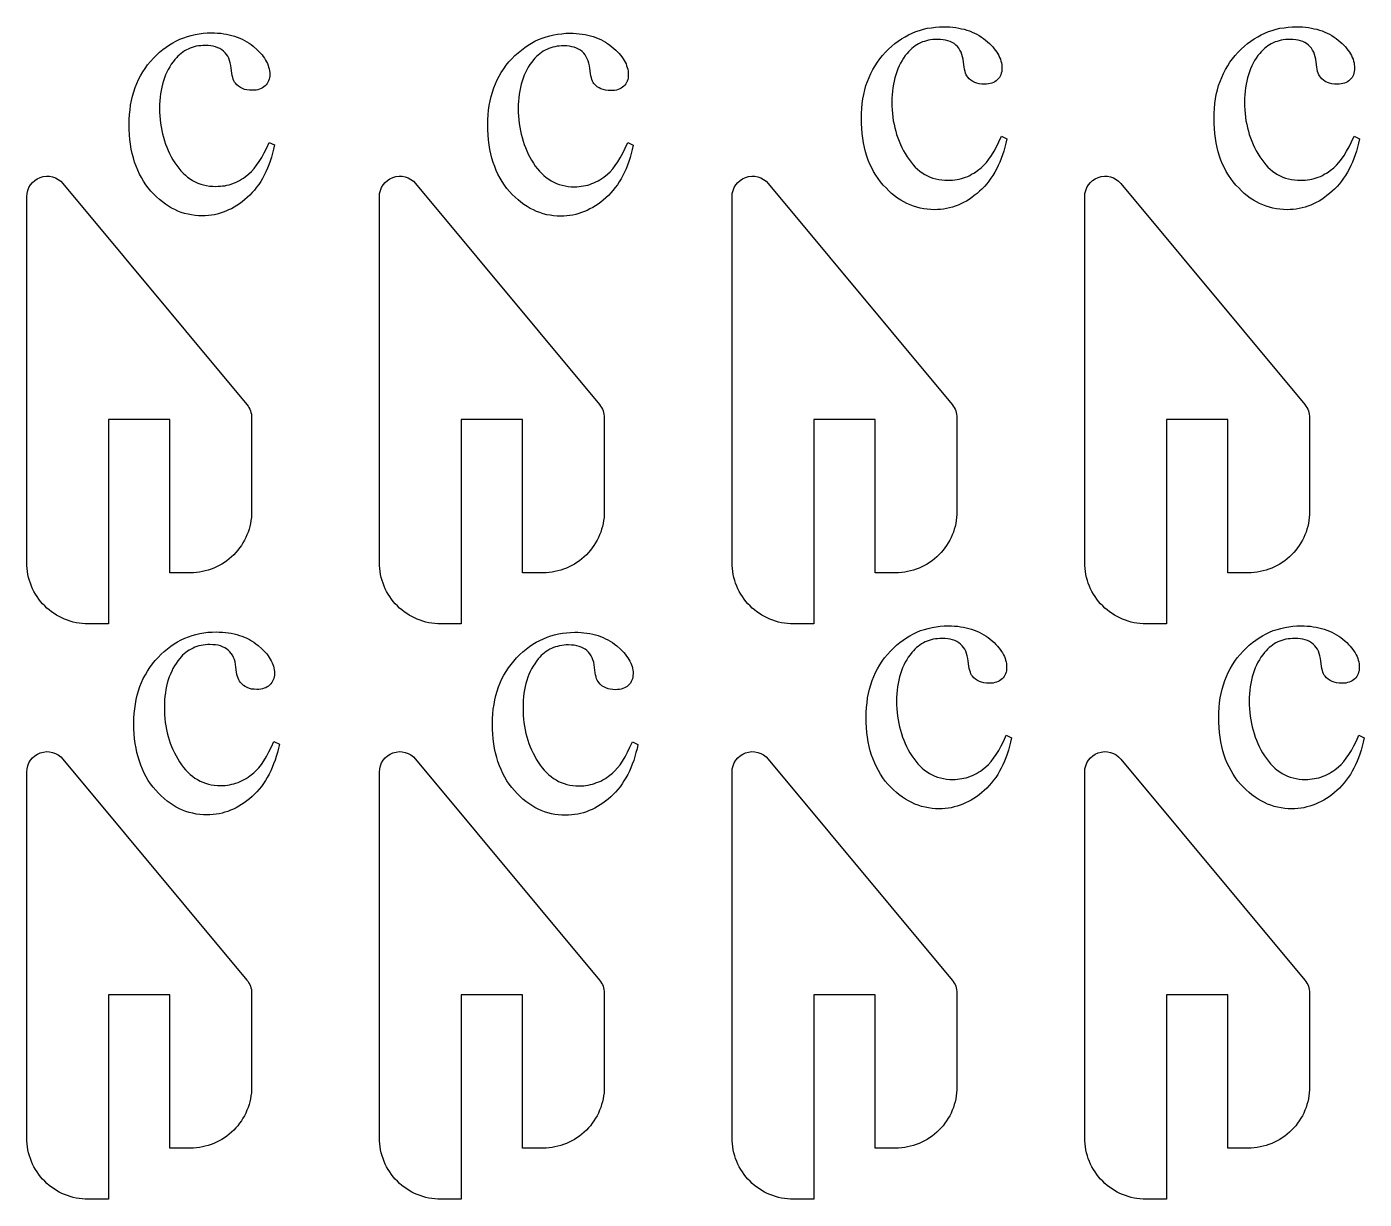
# Model space of a CAD drawing. Extents: x 7 to 905, y -397 to 592.
# Drawn here: x 16 to 120.7, y 24.4 to 116.2 of the extents above; entities that cross this region are included whole.
import ezdxf

# ---------------------------------------------------------------- set-up
doc = ezdxf.new("R2010")
doc.units = 0
doc.header["$MEASUREMENT"] = 0
doc.layers.add('EXT', color=1, linetype='CONTINUOUS')
doc.layers.add('TEXT', color=18, linetype='CONTINUOUS')

msp = doc.modelspace()

# ---------------------------------------------------------------- linework, layer by layer
at = {"layer": 'EXT'}
for points in [[(20.79, 69.46, -0.414214), (15.99, 74.26), (15.99, 102.9, -0.701787), (18.82, 103.93), (33.22, 86.62, -0.175235), (33.59, 85.59), (33.59, 78.26, -0.414214), (28.79, 73.46), (27.19, 73.46), (27.19, 85.46), (22.39, 85.46), (22.39, 69.46)], [(48.39, 69.46, -0.414214), (43.59, 74.26), (43.59, 102.9, -0.701787), (46.42, 103.93), (60.82, 86.62, -0.175235), (61.19, 85.59), (61.19, 78.26, -0.414214), (56.39, 73.46), (54.79, 73.46), (54.79, 85.46), (49.99, 85.46), (49.99, 69.46)], [(75.99, 69.46, -0.414214), (71.19, 74.26), (71.19, 102.9, -0.701787), (74.02, 103.93), (88.42, 86.62, -0.175235), (88.79, 85.59), (88.79, 78.26, -0.414214), (83.99, 73.46), (82.39, 73.46), (82.39, 85.46), (77.59, 85.46), (77.59, 69.46)], [(103.59, 69.46, -0.414214), (98.79, 74.26), (98.79, 102.9, -0.701787), (101.62, 103.93), (116.02, 86.62, -0.175235), (116.39, 85.59), (116.39, 78.26, -0.414214), (111.59, 73.46), (109.99, 73.46), (109.99, 85.46), (105.19, 85.46), (105.19, 69.46)], [(20.79, 24.42, -0.414214), (15.99, 29.22), (15.99, 57.86, -0.701787), (18.82, 58.88), (33.22, 41.57, -0.175235), (33.59, 40.55), (33.59, 33.22, -0.414214), (28.79, 28.42), (27.19, 28.42), (27.19, 40.42), (22.39, 40.42), (22.39, 24.42)], [(48.39, 24.42, -0.414214), (43.59, 29.22), (43.59, 57.86, -0.701787), (46.42, 58.88), (60.82, 41.57, -0.175235), (61.19, 40.55), (61.19, 33.22, -0.414214), (56.39, 28.42), (54.79, 28.42), (54.79, 40.42), (49.99, 40.42), (49.99, 24.42)], [(75.99, 24.42, -0.414214), (71.19, 29.22), (71.19, 57.86, -0.701787), (74.02, 58.88), (88.42, 41.57, -0.175235), (88.79, 40.55), (88.79, 33.22, -0.414214), (83.99, 28.42), (82.39, 28.42), (82.39, 40.42), (77.59, 40.42), (77.59, 24.42)], [(103.59, 24.42, -0.414214), (98.79, 29.22), (98.79, 57.86, -0.701787), (101.62, 58.88), (116.02, 41.57, -0.175235), (116.39, 40.55), (116.39, 33.22, -0.414214), (111.59, 28.42), (109.99, 28.42), (109.99, 40.42), (105.19, 40.42), (105.19, 24.42)]]:
    msp.add_lwpolyline(points, format="xyb", close=True, dxfattribs=at)
at = {"layer": 'TEXT'}
for points in [[(92.7, 107.43), (92.62, 107.1), (92.54, 106.78), (92.45, 106.47), (92.36, 106.17), (92.25, 105.88), (92.14, 105.6), (92.02, 105.33), (91.89, 105.06), (91.75, 104.81), (91.6, 104.57), (91.45, 104.34), (91.29, 104.11), (91.12, 103.9), (90.94, 103.7), (90.75, 103.5), (90.56, 103.32), (90.36, 103.14), (90.15, 102.98), (89.95, 102.83), (89.74, 102.69), (89.53, 102.56), (89.31, 102.44), (89.1, 102.34), (88.88, 102.24), (88.66, 102.16), (88.43, 102.08), (88.21, 102.02), (87.98, 101.97), (87.74, 101.93), (87.51, 101.9), (87.27, 101.89), (87.03, 101.88), (86.75, 101.89), (86.47, 101.91), (86.19, 101.95), (85.92, 102), (85.65, 102.07), (85.39, 102.15), (85.13, 102.25), (84.88, 102.36), (84.63, 102.49), (84.39, 102.64), (84.15, 102.79), (83.91, 102.97), (83.68, 103.16), (83.46, 103.36), (83.24, 103.58), (83.02, 103.81), (82.81, 104.06), (82.62, 104.32), (82.44, 104.59), (82.27, 104.86), (82.12, 105.15), (81.98, 105.45), (81.85, 105.76), (81.74, 106.08), (81.64, 106.42), (81.55, 106.76), (81.48, 107.11), (81.42, 107.47), (81.37, 107.85), (81.34, 108.23), (81.32, 108.63), (81.31, 109.03), (81.32, 109.43), (81.34, 109.81), (81.38, 110.19), (81.43, 110.55), (81.49, 110.91), (81.58, 111.26), (81.67, 111.59), (81.78, 111.92), (81.91, 112.24), (82.05, 112.55), (82.2, 112.85), (82.38, 113.14), (82.56, 113.42), (82.76, 113.69), (82.97, 113.96), (83.2, 114.21), (83.44, 114.45), (83.69, 114.68), (83.94, 114.89), (84.2, 115.08), (84.46, 115.26), (84.73, 115.42), (85.01, 115.57), (85.29, 115.7), (85.58, 115.82), (85.87, 115.92), (86.17, 116.01), (86.47, 116.08), (86.79, 116.13), (87.1, 116.17), (87.43, 116.19), (87.75, 116.2), (88, 116.2), (88.24, 116.19), (88.48, 116.17), (88.71, 116.14), (88.93, 116.1), (89.15, 116.05), (89.36, 116), (89.57, 115.94), (89.77, 115.87), (89.97, 115.79), (90.16, 115.7), (90.34, 115.61), (90.52, 115.51), (90.7, 115.39), (90.87, 115.28), (91.03, 115.15), (91.33, 114.88), (91.46, 114.75), (91.59, 114.62), (91.71, 114.48), (91.81, 114.35), (91.91, 114.21), (91.99, 114.07), (92.07, 113.94), (92.13, 113.8), (92.19, 113.66), (92.23, 113.52), (92.27, 113.38), (92.29, 113.24), (92.31, 113.1), (92.31, 112.96), (92.31, 112.82), (92.29, 112.69), (92.26, 112.57), (92.22, 112.45), (92.17, 112.34), (92.11, 112.24), (92.04, 112.14), (91.95, 112.05), (91.86, 111.97), (91.75, 111.9), (91.64, 111.84), (91.52, 111.79), (91.39, 111.75), (91.25, 111.73), (91.1, 111.71), (90.94, 111.7), (90.73, 111.71), (90.53, 111.74), (90.35, 111.78), (90.18, 111.84), (90.02, 111.92), (89.88, 112.02), (89.74, 112.13), (89.63, 112.26), (89.57, 112.35), (89.51, 112.45), (89.46, 112.58), (89.42, 112.71), (89.38, 112.87), (89.35, 113.04), (89.3, 113.44), (89.27, 113.66), (89.23, 113.85), (89.17, 114.04), (89.11, 114.21), (89.02, 114.37), (88.93, 114.52), (88.82, 114.65), (88.7, 114.77), (88.56, 114.88), (88.42, 114.97), (88.26, 115.04), (88.08, 115.1), (87.9, 115.15), (87.7, 115.19), (87.49, 115.21), (87.27, 115.21), (87.09, 115.21), (86.91, 115.2), (86.73, 115.18), (86.57, 115.15), (86.4, 115.11), (86.24, 115.06), (86.09, 115.01), (85.94, 114.94), (85.79, 114.87), (85.65, 114.79), (85.51, 114.7), (85.38, 114.6), (85.25, 114.49), (85.13, 114.38), (85.01, 114.25), (84.89, 114.12), (84.75, 113.94), (84.61, 113.75), (84.49, 113.55), (84.37, 113.34), (84.26, 113.13), (84.17, 112.91), (84.08, 112.68), (84, 112.44), (83.93, 112.2), (83.87, 111.95), (83.82, 111.7), (83.77, 111.43), (83.74, 111.16), (83.72, 110.88), (83.7, 110.6), (83.7, 110.3), (83.7, 110), (83.72, 109.71), (83.74, 109.42), (83.77, 109.13), (83.81, 108.85), (83.87, 108.57), (83.93, 108.29), (84, 108.03), (84.07, 107.76), (84.16, 107.5), (84.26, 107.25), (84.37, 106.99), (84.48, 106.75), (84.61, 106.5), (84.74, 106.27), (84.89, 106.03), (85.04, 105.81), (85.2, 105.6), (85.36, 105.4), (85.53, 105.22), (85.71, 105.06), (85.89, 104.9), (86.08, 104.77), (86.28, 104.64), (86.49, 104.54), (86.7, 104.44), (86.91, 104.36), (87.14, 104.3), (87.37, 104.25), (87.6, 104.21), (87.84, 104.19), (88.09, 104.18), (88.27, 104.19), (88.45, 104.2), (88.63, 104.22), (88.8, 104.24), (88.97, 104.28), (89.14, 104.32), (89.3, 104.37), (89.47, 104.43), (89.63, 104.49), (89.79, 104.57), (89.94, 104.65), (90.1, 104.74), (90.25, 104.83), (90.4, 104.94), (90.69, 105.17), (90.89, 105.36), (91.09, 105.58), (91.29, 105.83), (91.49, 106.12), (91.69, 106.45), (91.88, 106.81), (92.08, 107.2), (92.27, 107.63)], [(120.3, 107.43), (120.22, 107.1), (120.14, 106.78), (120.05, 106.47), (119.96, 106.17), (119.85, 105.88), (119.74, 105.6), (119.62, 105.33), (119.49, 105.06), (119.35, 104.81), (119.2, 104.57), (119.05, 104.34), (118.89, 104.11), (118.72, 103.9), (118.54, 103.7), (118.35, 103.5), (118.16, 103.32), (117.96, 103.14), (117.75, 102.98), (117.55, 102.83), (117.34, 102.69), (117.13, 102.56), (116.91, 102.44), (116.7, 102.34), (116.48, 102.24), (116.26, 102.16), (116.03, 102.08), (115.81, 102.02), (115.58, 101.97), (115.34, 101.93), (115.11, 101.9), (114.87, 101.89), (114.63, 101.88), (114.35, 101.89), (114.07, 101.91), (113.79, 101.95), (113.52, 102), (113.25, 102.07), (112.99, 102.15), (112.73, 102.25), (112.48, 102.36), (112.23, 102.49), (111.99, 102.64), (111.75, 102.79), (111.51, 102.97), (111.28, 103.16), (111.06, 103.36), (110.84, 103.58), (110.62, 103.81), (110.41, 104.06), (110.22, 104.32), (110.04, 104.59), (109.87, 104.86), (109.72, 105.15), (109.58, 105.45), (109.45, 105.76), (109.34, 106.08), (109.24, 106.42), (109.15, 106.76), (109.08, 107.11), (109.02, 107.47), (108.97, 107.85), (108.94, 108.23), (108.92, 108.63), (108.91, 109.03), (108.92, 109.43), (108.94, 109.81), (108.98, 110.19), (109.03, 110.55), (109.09, 110.91), (109.18, 111.26), (109.27, 111.59), (109.38, 111.92), (109.51, 112.24), (109.65, 112.55), (109.8, 112.85), (109.98, 113.14), (110.16, 113.42), (110.36, 113.69), (110.57, 113.96), (110.8, 114.21), (111.04, 114.45), (111.29, 114.68), (111.54, 114.89), (111.8, 115.08), (112.06, 115.26), (112.33, 115.42), (112.61, 115.57), (112.89, 115.7), (113.18, 115.82), (113.47, 115.92), (113.77, 116.01), (114.07, 116.08), (114.39, 116.13), (114.7, 116.17), (115.03, 116.19), (115.35, 116.2), (115.6, 116.2), (115.84, 116.19), (116.08, 116.17), (116.31, 116.14), (116.53, 116.1), (116.75, 116.05), (116.96, 116), (117.17, 115.94), (117.37, 115.87), (117.57, 115.79), (117.76, 115.7), (117.94, 115.61), (118.12, 115.51), (118.3, 115.39), (118.47, 115.28), (118.63, 115.15), (118.93, 114.88), (119.06, 114.75), (119.19, 114.62), (119.31, 114.48), (119.41, 114.35), (119.51, 114.21), (119.59, 114.07), (119.67, 113.94), (119.73, 113.8), (119.79, 113.66), (119.83, 113.52), (119.87, 113.38), (119.89, 113.24), (119.91, 113.1), (119.91, 112.96), (119.91, 112.82), (119.89, 112.69), (119.86, 112.57), (119.82, 112.45), (119.77, 112.34), (119.71, 112.24), (119.64, 112.14), (119.55, 112.05), (119.46, 111.97), (119.35, 111.9), (119.24, 111.84), (119.12, 111.79), (118.99, 111.75), (118.85, 111.73), (118.7, 111.71), (118.54, 111.7), (118.33, 111.71), (118.13, 111.74), (117.95, 111.78), (117.78, 111.84), (117.62, 111.92), (117.48, 112.02), (117.34, 112.13), (117.23, 112.26), (117.17, 112.35), (117.11, 112.45), (117.06, 112.58), (117.02, 112.71), (116.98, 112.87), (116.95, 113.04), (116.9, 113.44), (116.87, 113.66), (116.83, 113.85), (116.77, 114.04), (116.71, 114.21), (116.62, 114.37), (116.53, 114.52), (116.42, 114.65), (116.3, 114.77), (116.16, 114.88), (116.02, 114.97), (115.86, 115.04), (115.68, 115.1), (115.5, 115.15), (115.3, 115.19), (115.09, 115.21), (114.87, 115.21), (114.69, 115.21), (114.51, 115.2), (114.33, 115.18), (114.17, 115.15), (114, 115.11), (113.84, 115.06), (113.69, 115.01), (113.54, 114.94), (113.39, 114.87), (113.25, 114.79), (113.11, 114.7), (112.98, 114.6), (112.85, 114.49), (112.73, 114.38), (112.61, 114.25), (112.49, 114.12), (112.35, 113.94), (112.21, 113.75), (112.09, 113.55), (111.97, 113.34), (111.86, 113.13), (111.77, 112.91), (111.68, 112.68), (111.6, 112.44), (111.53, 112.2), (111.47, 111.95), (111.42, 111.7), (111.37, 111.43), (111.34, 111.16), (111.32, 110.88), (111.3, 110.6), (111.3, 110.3), (111.3, 110), (111.32, 109.71), (111.34, 109.42), (111.37, 109.13), (111.41, 108.85), (111.47, 108.57), (111.53, 108.29), (111.6, 108.03), (111.67, 107.76), (111.76, 107.5), (111.86, 107.25), (111.97, 106.99), (112.08, 106.75), (112.21, 106.5), (112.34, 106.27), (112.49, 106.03), (112.64, 105.81), (112.8, 105.6), (112.96, 105.4), (113.13, 105.22), (113.31, 105.06), (113.49, 104.9), (113.68, 104.77), (113.88, 104.64), (114.09, 104.54), (114.3, 104.44), (114.51, 104.36), (114.74, 104.3), (114.97, 104.25), (115.2, 104.21), (115.44, 104.19), (115.69, 104.18), (115.87, 104.19), (116.05, 104.2), (116.23, 104.22), (116.4, 104.24), (116.57, 104.28), (116.74, 104.32), (116.9, 104.37), (117.07, 104.43), (117.23, 104.49), (117.39, 104.57), (117.54, 104.65), (117.7, 104.74), (117.85, 104.83), (118, 104.94), (118.29, 105.17), (118.49, 105.36), (118.69, 105.58), (118.89, 105.83), (119.09, 106.12), (119.29, 106.45), (119.48, 106.81), (119.68, 107.2), (119.87, 107.63)], [(35.39, 106.95), (35.31, 106.62), (35.23, 106.3), (35.14, 105.99), (35.05, 105.69), (34.94, 105.4), (34.83, 105.12), (34.71, 104.85), (34.58, 104.59), (34.44, 104.33), (34.3, 104.09), (34.14, 103.86), (33.98, 103.64), (33.81, 103.42), (33.63, 103.22), (33.44, 103.02), (33.25, 102.84), (33.05, 102.67), (32.84, 102.5), (32.64, 102.35), (32.43, 102.21), (32.22, 102.08), (32.01, 101.96), (31.79, 101.86), (31.57, 101.76), (31.35, 101.68), (31.12, 101.6), (30.9, 101.54), (30.67, 101.49), (30.44, 101.45), (30.2, 101.42), (29.96, 101.41), (29.72, 101.4), (29.44, 101.41), (29.16, 101.43), (28.88, 101.47), (28.61, 101.52), (28.34, 101.59), (28.08, 101.67), (27.82, 101.77), (27.57, 101.89), (27.32, 102.01), (27.08, 102.16), (26.84, 102.32), (26.6, 102.49), (26.37, 102.68), (26.15, 102.88), (25.93, 103.1), (25.71, 103.33), (25.5, 103.58), (25.31, 103.84), (25.13, 104.11), (24.96, 104.39), (24.81, 104.67), (24.67, 104.97), (24.54, 105.28), (24.43, 105.61), (24.33, 105.94), (24.24, 106.28), (24.17, 106.63), (24.11, 107), (24.06, 107.37), (24.03, 107.75), (24.01, 108.15), (24, 108.56), (24.01, 108.95), (24.03, 109.33), (24.07, 109.71), (24.12, 110.07), (24.18, 110.43), (24.27, 110.78), (24.36, 111.11), (24.47, 111.44), (24.6, 111.76), (24.74, 112.07), (24.9, 112.37), (25.07, 112.66), (25.25, 112.94), (25.45, 113.22), (25.67, 113.48), (25.9, 113.73), (26.13, 113.97), (26.38, 114.2), (26.63, 114.41), (26.89, 114.6), (27.15, 114.78), (27.42, 114.95), (27.7, 115.09), (27.98, 115.23), (28.27, 115.34), (28.56, 115.44), (28.86, 115.53), (29.17, 115.6), (29.48, 115.65), (29.79, 115.69), (30.12, 115.72), (30.45, 115.72), (30.69, 115.72), (30.93, 115.71), (31.17, 115.69), (31.4, 115.66), (31.62, 115.62), (31.84, 115.58), (32.05, 115.52), (32.26, 115.46), (32.46, 115.39), (32.66, 115.31), (32.85, 115.23), (33.03, 115.13), (33.21, 115.03), (33.39, 114.92), (33.56, 114.8), (33.72, 114.67), (34.02, 114.4), (34.16, 114.27), (34.28, 114.14), (34.4, 114), (34.5, 113.87), (34.6, 113.73), (34.68, 113.59), (34.76, 113.46), (34.82, 113.32), (34.88, 113.18), (34.92, 113.04), (34.96, 112.9), (34.98, 112.76), (35, 112.62), (35, 112.48), (35, 112.34), (34.98, 112.21), (34.95, 112.09), (34.91, 111.97), (34.86, 111.86), (34.8, 111.76), (34.73, 111.66), (34.64, 111.57), (34.55, 111.49), (34.44, 111.42), (34.33, 111.36), (34.21, 111.31), (34.08, 111.27), (33.94, 111.25), (33.79, 111.23), (33.63, 111.23), (33.42, 111.23), (33.22, 111.26), (33.04, 111.3), (32.87, 111.37), (32.71, 111.44), (32.57, 111.54), (32.44, 111.65), (32.32, 111.79), (32.26, 111.87), (32.2, 111.98), (32.15, 112.1), (32.11, 112.24), (32.07, 112.39), (32.04, 112.57), (31.99, 112.97), (31.96, 113.18), (31.92, 113.37), (31.86, 113.56), (31.8, 113.73), (31.72, 113.89), (31.62, 114.04), (31.51, 114.17), (31.39, 114.29), (31.25, 114.4), (31.11, 114.49), (30.95, 114.56), (30.77, 114.62), (30.59, 114.67), (30.39, 114.71), (30.18, 114.73), (29.96, 114.74), (29.78, 114.73), (29.6, 114.72), (29.43, 114.7), (29.26, 114.67), (29.09, 114.63), (28.93, 114.58), (28.78, 114.53), (28.63, 114.46), (28.48, 114.39), (28.34, 114.31), (28.2, 114.22), (28.07, 114.12), (27.94, 114.01), (27.82, 113.9), (27.7, 113.78), (27.58, 113.64), (27.44, 113.46), (27.3, 113.27), (27.18, 113.07), (27.06, 112.86), (26.95, 112.65), (26.86, 112.43), (26.77, 112.2), (26.69, 111.97), (26.62, 111.72), (26.56, 111.47), (26.51, 111.22), (26.46, 110.95), (26.43, 110.68), (26.41, 110.4), (26.39, 110.12), (26.39, 109.82), (26.39, 109.52), (26.41, 109.23), (26.43, 108.94), (26.46, 108.65), (26.51, 108.37), (26.56, 108.09), (26.62, 107.82), (26.69, 107.55), (26.76, 107.28), (26.85, 107.02), (26.95, 106.77), (27.06, 106.51), (27.17, 106.27), (27.3, 106.03), (27.43, 105.79), (27.58, 105.55), (27.73, 105.33), (27.89, 105.12), (28.05, 104.92), (28.22, 104.74), (28.4, 104.58), (28.58, 104.43), (28.77, 104.29), (28.97, 104.17), (29.18, 104.06), (29.39, 103.96), (29.6, 103.88), (29.83, 103.82), (30.06, 103.77), (30.29, 103.73), (30.54, 103.71), (30.78, 103.7), (30.96, 103.71), (31.14, 103.72), (31.32, 103.74), (31.49, 103.76), (31.66, 103.8), (31.83, 103.84), (31.99, 103.89), (32.16, 103.95), (32.32, 104.02), (32.48, 104.09), (32.63, 104.17), (32.79, 104.26), (32.94, 104.36), (33.09, 104.46), (33.38, 104.69), (33.58, 104.88), (33.78, 105.1), (33.98, 105.36), (34.18, 105.65), (34.38, 105.97), (34.57, 106.33), (34.77, 106.73), (34.96, 107.15)], [(63.45, 106.92), (63.38, 106.59), (63.3, 106.27), (63.21, 105.96), (63.11, 105.66), (63.01, 105.37), (62.9, 105.09), (62.77, 104.82), (62.64, 104.56), (62.51, 104.31), (62.36, 104.06), (62.21, 103.83), (62.04, 103.61), (61.87, 103.39), (61.7, 103.19), (61.51, 103), (61.31, 102.81), (61.11, 102.64), (60.91, 102.47), (60.7, 102.32), (60.5, 102.18), (60.29, 102.05), (60.07, 101.94), (59.85, 101.83), (59.64, 101.73), (59.41, 101.65), (59.19, 101.58), (58.96, 101.51), (58.73, 101.46), (58.5, 101.42), (58.27, 101.4), (58.03, 101.38), (57.79, 101.37), (57.5, 101.38), (57.22, 101.4), (56.95, 101.44), (56.68, 101.49), (56.41, 101.56), (56.15, 101.65), (55.89, 101.74), (55.64, 101.86), (55.39, 101.98), (55.14, 102.13), (54.9, 102.29), (54.67, 102.46), (54.44, 102.65), (54.21, 102.85), (53.99, 103.07), (53.78, 103.31), (53.57, 103.55), (53.38, 103.81), (53.2, 104.08), (53.03, 104.36), (52.87, 104.65), (52.73, 104.95), (52.61, 105.26), (52.49, 105.58), (52.39, 105.91), (52.31, 106.25), (52.23, 106.6), (52.17, 106.97), (52.13, 107.34), (52.09, 107.73), (52.07, 108.12), (52.07, 108.53), (52.07, 108.92), (52.1, 109.3), (52.13, 109.68), (52.18, 110.05), (52.25, 110.4), (52.33, 110.75), (52.43, 111.09), (52.54, 111.41), (52.67, 111.73), (52.81, 112.04), (52.96, 112.34), (53.13, 112.63), (53.32, 112.92), (53.52, 113.19), (53.73, 113.45), (53.96, 113.7), (54.2, 113.95), (54.45, 114.17), (54.7, 114.38), (54.96, 114.58), (55.22, 114.75), (55.49, 114.92), (55.76, 115.07), (56.05, 115.2), (56.33, 115.31), (56.63, 115.42), (56.93, 115.5), (57.23, 115.57), (57.54, 115.63), (57.86, 115.66), (58.18, 115.69), (58.51, 115.7), (58.76, 115.69), (59, 115.68), (59.23, 115.66), (59.46, 115.63), (59.69, 115.59), (59.91, 115.55), (60.12, 115.49), (60.33, 115.43), (60.53, 115.36), (60.72, 115.28), (60.91, 115.2), (61.1, 115.1), (61.28, 115), (61.45, 114.89), (61.62, 114.77), (61.79, 114.64), (62.09, 114.38), (62.22, 114.24), (62.35, 114.11), (62.46, 113.97), (62.57, 113.84), (62.66, 113.7), (62.75, 113.57), (62.82, 113.43), (62.89, 113.29), (62.94, 113.15), (62.99, 113.01), (63.02, 112.87), (63.05, 112.73), (63.06, 112.59), (63.07, 112.45), (63.06, 112.31), (63.05, 112.18), (63.02, 112.06), (62.98, 111.94), (62.93, 111.83), (62.87, 111.73), (62.79, 111.63), (62.71, 111.54), (62.61, 111.46), (62.51, 111.39), (62.4, 111.33), (62.27, 111.28), (62.14, 111.25), (62, 111.22), (61.85, 111.2), (61.7, 111.2), (61.49, 111.21), (61.29, 111.23), (61.1, 111.28), (60.93, 111.34), (60.78, 111.42), (60.63, 111.51), (60.5, 111.63), (60.38, 111.76), (60.32, 111.84), (60.27, 111.95), (60.22, 112.07), (60.18, 112.21), (60.14, 112.36), (60.1, 112.54), (60.05, 112.94), (60.03, 113.15), (59.98, 113.35), (59.93, 113.53), (59.86, 113.7), (59.78, 113.86), (59.69, 114.01), (59.58, 114.14), (59.46, 114.26), (59.32, 114.37), (59.17, 114.46), (59.01, 114.53), (58.84, 114.6), (58.65, 114.64), (58.46, 114.68), (58.25, 114.7), (58.02, 114.71), (57.84, 114.7), (57.66, 114.69), (57.49, 114.67), (57.32, 114.64), (57.16, 114.6), (57, 114.55), (56.84, 114.5), (56.69, 114.43), (56.55, 114.36), (56.41, 114.28), (56.27, 114.19), (56.14, 114.09), (56.01, 113.99), (55.88, 113.87), (55.76, 113.75), (55.65, 113.62), (55.51, 113.43), (55.37, 113.24), (55.24, 113.04), (55.13, 112.83), (55.02, 112.62), (54.92, 112.4), (54.83, 112.17), (54.75, 111.94), (54.68, 111.7), (54.62, 111.45), (54.57, 111.19), (54.53, 110.92), (54.5, 110.65), (54.47, 110.37), (54.46, 110.09), (54.46, 109.8), (54.46, 109.5), (54.47, 109.2), (54.5, 108.91), (54.53, 108.62), (54.57, 108.34), (54.62, 108.06), (54.68, 107.79), (54.75, 107.52), (54.83, 107.25), (54.92, 106.99), (55.02, 106.74), (55.12, 106.49), (55.24, 106.24), (55.36, 106), (55.5, 105.76), (55.64, 105.53), (55.79, 105.3), (55.95, 105.09), (56.12, 104.9), (56.29, 104.72), (56.47, 104.55), (56.65, 104.4), (56.84, 104.26), (57.04, 104.14), (57.24, 104.03), (57.45, 103.93), (57.67, 103.86), (57.89, 103.79), (58.12, 103.74), (58.36, 103.7), (58.6, 103.68), (58.85, 103.67), (59.03, 103.68), (59.21, 103.69), (59.38, 103.71), (59.55, 103.74), (59.73, 103.77), (59.89, 103.81), (60.06, 103.86), (60.22, 103.92), (60.38, 103.99), (60.54, 104.06), (60.7, 104.14), (60.85, 104.23), (61, 104.33), (61.15, 104.43), (61.45, 104.66), (61.65, 104.85), (61.85, 105.07), (62.05, 105.33), (62.25, 105.62), (62.44, 105.94), (62.64, 106.3), (62.83, 106.7), (63.02, 107.13)], [(93.07, 60.53), (92.99, 60.2), (92.91, 59.88), (92.83, 59.57), (92.73, 59.27), (92.62, 58.98), (92.51, 58.7), (92.39, 58.43), (92.26, 58.17), (92.12, 57.92), (91.98, 57.67), (91.82, 57.44), (91.66, 57.22), (91.49, 57.01), (91.31, 56.8), (91.12, 56.61), (90.93, 56.42), (90.73, 56.25), (90.52, 56.09), (90.32, 55.93), (90.11, 55.79), (89.9, 55.66), (89.69, 55.55), (89.47, 55.44), (89.25, 55.34), (89.03, 55.26), (88.8, 55.19), (88.58, 55.13), (88.35, 55.07), (88.12, 55.04), (87.88, 55.01), (87.64, 54.99), (87.4, 54.98), (87.12, 54.99), (86.84, 55.02), (86.56, 55.05), (86.29, 55.11), (86.02, 55.17), (85.76, 55.26), (85.5, 55.35), (85.25, 55.47), (85, 55.6), (84.76, 55.74), (84.52, 55.9), (84.28, 56.07), (84.05, 56.26), (83.83, 56.46), (83.61, 56.68), (83.39, 56.92), (83.18, 57.16), (82.99, 57.42), (82.81, 57.69), (82.64, 57.97), (82.49, 58.26), (82.35, 58.56), (82.22, 58.87), (82.11, 59.19), (82.01, 59.52), (81.92, 59.86), (81.85, 60.22), (81.79, 60.58), (81.74, 60.95), (81.71, 61.34), (81.69, 61.73), (81.68, 62.14), (81.69, 62.53), (81.71, 62.92), (81.75, 63.29), (81.8, 63.66), (81.87, 64.01), (81.95, 64.36), (82.04, 64.7), (82.15, 65.03), (82.28, 65.34), (82.42, 65.65), (82.58, 65.95), (82.75, 66.25), (82.93, 66.53), (83.13, 66.8), (83.35, 67.06), (83.58, 67.32), (83.82, 67.56), (84.06, 67.78), (84.31, 67.99), (84.57, 68.19), (84.83, 68.37), (85.1, 68.53), (85.38, 68.68), (85.66, 68.81), (85.95, 68.93), (86.24, 69.03), (86.54, 69.11), (86.85, 69.18), (87.16, 69.24), (87.47, 69.28), (87.8, 69.3), (88.13, 69.31), (88.37, 69.3), (88.61, 69.29), (88.85, 69.27), (89.08, 69.24), (89.3, 69.2), (89.52, 69.16), (89.73, 69.1), (89.94, 69.04), (90.14, 68.97), (90.34, 68.89), (90.53, 68.81), (90.71, 68.71), (90.89, 68.61), (91.07, 68.5), (91.24, 68.38), (91.4, 68.25), (91.7, 67.99), (91.84, 67.85), (91.96, 67.72), (92.08, 67.58), (92.18, 67.45), (92.28, 67.31), (92.36, 67.18), (92.44, 67.04), (92.5, 66.9), (92.56, 66.76), (92.6, 66.62), (92.64, 66.48), (92.66, 66.34), (92.68, 66.2), (92.68, 66.06), (92.68, 65.92), (92.66, 65.79), (92.63, 65.67), (92.59, 65.55), (92.54, 65.44), (92.48, 65.34), (92.41, 65.24), (92.32, 65.15), (92.23, 65.07), (92.12, 65), (92.01, 64.94), (91.89, 64.89), (91.76, 64.86), (91.62, 64.83), (91.47, 64.81), (91.31, 64.81), (91.1, 64.82), (90.9, 64.84), (90.72, 64.89), (90.55, 64.95), (90.39, 65.03), (90.25, 65.12), (90.12, 65.24), (90, 65.37), (89.94, 65.45), (89.88, 65.56), (89.84, 65.68), (89.79, 65.82), (89.75, 65.97), (89.72, 66.15), (89.67, 66.55), (89.64, 66.76), (89.6, 66.96), (89.55, 67.14), (89.48, 67.32), (89.4, 67.47), (89.3, 67.62), (89.19, 67.75), (89.07, 67.88), (88.93, 67.98), (88.79, 68.07), (88.63, 68.15), (88.45, 68.21), (88.27, 68.26), (88.07, 68.29), (87.86, 68.31), (87.64, 68.32), (87.46, 68.31), (87.28, 68.3), (87.11, 68.28), (86.94, 68.25), (86.77, 68.21), (86.61, 68.16), (86.46, 68.11), (86.31, 68.05), (86.16, 67.97), (86.02, 67.89), (85.88, 67.8), (85.75, 67.7), (85.62, 67.6), (85.5, 67.48), (85.38, 67.36), (85.26, 67.23), (85.12, 67.04), (84.98, 66.85), (84.86, 66.65), (84.74, 66.45), (84.63, 66.23), (84.54, 66.01), (84.45, 65.78), (84.37, 65.55), (84.3, 65.31), (84.24, 65.06), (84.19, 64.8), (84.14, 64.54), (84.11, 64.26), (84.09, 63.99), (84.07, 63.7), (84.07, 63.41), (84.07, 63.11), (84.09, 62.81), (84.11, 62.52), (84.14, 62.23), (84.19, 61.95), (84.24, 61.67), (84.3, 61.4), (84.37, 61.13), (84.45, 60.87), (84.53, 60.6), (84.63, 60.35), (84.74, 60.1), (84.85, 59.85), (84.98, 59.61), (85.11, 59.37), (85.26, 59.14), (85.41, 58.91), (85.57, 58.7), (85.73, 58.51), (85.9, 58.33), (86.08, 58.16), (86.26, 58.01), (86.46, 57.87), (86.65, 57.75), (86.86, 57.64), (87.07, 57.55), (87.28, 57.47), (87.51, 57.4), (87.74, 57.35), (87.97, 57.31), (88.22, 57.29), (88.47, 57.29), (88.64, 57.29), (88.82, 57.3), (89, 57.32), (89.17, 57.35), (89.34, 57.38), (89.51, 57.42), (89.67, 57.47), (89.84, 57.53), (90, 57.6), (90.16, 57.67), (90.31, 57.75), (90.47, 57.84), (90.62, 57.94), (90.77, 58.04), (91.06, 58.27), (91.26, 58.46), (91.46, 58.68), (91.66, 58.94), (91.86, 59.23), (92.06, 59.55), (92.25, 59.91), (92.45, 60.31), (92.64, 60.74)], [(120.67, 60.53), (120.59, 60.2), (120.51, 59.88), (120.43, 59.57), (120.33, 59.27), (120.22, 58.98), (120.11, 58.7), (119.99, 58.43), (119.86, 58.17), (119.72, 57.92), (119.58, 57.67), (119.42, 57.44), (119.26, 57.22), (119.09, 57.01), (118.91, 56.8), (118.72, 56.61), (118.53, 56.42), (118.33, 56.25), (118.12, 56.09), (117.92, 55.93), (117.71, 55.79), (117.5, 55.66), (117.29, 55.55), (117.07, 55.44), (116.85, 55.34), (116.63, 55.26), (116.4, 55.19), (116.18, 55.13), (115.95, 55.07), (115.72, 55.04), (115.48, 55.01), (115.24, 54.99), (115, 54.98), (114.72, 54.99), (114.44, 55.02), (114.16, 55.05), (113.89, 55.11), (113.62, 55.17), (113.36, 55.26), (113.1, 55.35), (112.85, 55.47), (112.6, 55.6), (112.36, 55.74), (112.12, 55.9), (111.88, 56.07), (111.65, 56.26), (111.43, 56.46), (111.21, 56.68), (110.99, 56.92), (110.78, 57.16), (110.59, 57.42), (110.41, 57.69), (110.24, 57.97), (110.09, 58.26), (109.95, 58.56), (109.82, 58.87), (109.71, 59.19), (109.61, 59.52), (109.52, 59.86), (109.45, 60.22), (109.39, 60.58), (109.34, 60.95), (109.31, 61.34), (109.29, 61.73), (109.28, 62.14), (109.29, 62.53), (109.31, 62.92), (109.35, 63.29), (109.4, 63.66), (109.47, 64.01), (109.55, 64.36), (109.64, 64.7), (109.75, 65.03), (109.88, 65.34), (110.02, 65.65), (110.18, 65.95), (110.35, 66.25), (110.53, 66.53), (110.73, 66.8), (110.95, 67.06), (111.18, 67.32), (111.42, 67.56), (111.66, 67.78), (111.91, 67.99), (112.17, 68.19), (112.43, 68.37), (112.7, 68.53), (112.98, 68.68), (113.26, 68.81), (113.55, 68.93), (113.84, 69.03), (114.14, 69.11), (114.45, 69.18), (114.76, 69.24), (115.07, 69.28), (115.4, 69.3), (115.73, 69.31), (115.97, 69.3), (116.21, 69.29), (116.45, 69.27), (116.68, 69.24), (116.9, 69.2), (117.12, 69.16), (117.33, 69.1), (117.54, 69.04), (117.74, 68.97), (117.94, 68.89), (118.13, 68.81), (118.31, 68.71), (118.49, 68.61), (118.67, 68.5), (118.84, 68.38), (119, 68.25), (119.3, 67.99), (119.44, 67.85), (119.56, 67.72), (119.68, 67.58), (119.78, 67.45), (119.88, 67.31), (119.96, 67.18), (120.04, 67.04), (120.1, 66.9), (120.16, 66.76), (120.2, 66.62), (120.24, 66.48), (120.26, 66.34), (120.28, 66.2), (120.28, 66.06), (120.28, 65.92), (120.26, 65.79), (120.23, 65.67), (120.19, 65.55), (120.14, 65.44), (120.08, 65.34), (120.01, 65.24), (119.92, 65.15), (119.83, 65.07), (119.72, 65), (119.61, 64.94), (119.49, 64.89), (119.36, 64.86), (119.22, 64.83), (119.07, 64.81), (118.91, 64.81), (118.7, 64.82), (118.5, 64.84), (118.32, 64.89), (118.15, 64.95), (117.99, 65.03), (117.85, 65.12), (117.72, 65.24), (117.6, 65.37), (117.54, 65.45), (117.48, 65.56), (117.43, 65.68), (117.39, 65.82), (117.35, 65.97), (117.32, 66.15), (117.27, 66.55), (117.24, 66.76), (117.2, 66.96), (117.15, 67.14), (117.08, 67.32), (117, 67.47), (116.9, 67.62), (116.79, 67.75), (116.67, 67.88), (116.53, 67.98), (116.39, 68.07), (116.23, 68.15), (116.05, 68.21), (115.87, 68.26), (115.67, 68.29), (115.46, 68.31), (115.24, 68.32), (115.06, 68.31), (114.88, 68.3), (114.71, 68.28), (114.54, 68.25), (114.37, 68.21), (114.21, 68.16), (114.06, 68.11), (113.91, 68.05), (113.76, 67.97), (113.62, 67.89), (113.48, 67.8), (113.35, 67.7), (113.22, 67.6), (113.1, 67.48), (112.98, 67.36), (112.86, 67.23), (112.72, 67.04), (112.58, 66.85), (112.46, 66.65), (112.34, 66.45), (112.23, 66.23), (112.14, 66.01), (112.05, 65.78), (111.97, 65.55), (111.9, 65.31), (111.84, 65.06), (111.79, 64.8), (111.74, 64.54), (111.71, 64.26), (111.69, 63.99), (111.67, 63.7), (111.67, 63.41), (111.67, 63.11), (111.69, 62.81), (111.71, 62.52), (111.74, 62.23), (111.79, 61.95), (111.84, 61.67), (111.9, 61.4), (111.97, 61.13), (112.05, 60.87), (112.13, 60.6), (112.23, 60.35), (112.34, 60.1), (112.45, 59.85), (112.58, 59.61), (112.71, 59.37), (112.86, 59.14), (113.01, 58.91), (113.17, 58.7), (113.33, 58.51), (113.5, 58.33), (113.68, 58.16), (113.86, 58.01), (114.06, 57.87), (114.25, 57.75), (114.46, 57.64), (114.67, 57.55), (114.88, 57.47), (115.11, 57.4), (115.34, 57.35), (115.57, 57.31), (115.82, 57.29), (116.07, 57.29), (116.24, 57.29), (116.42, 57.3), (116.6, 57.32), (116.77, 57.35), (116.94, 57.38), (117.11, 57.42), (117.27, 57.47), (117.44, 57.53), (117.6, 57.6), (117.76, 57.67), (117.91, 57.75), (118.07, 57.84), (118.22, 57.94), (118.37, 58.04), (118.66, 58.27), (118.86, 58.46), (119.06, 58.68), (119.26, 58.94), (119.46, 59.23), (119.66, 59.55), (119.85, 59.91), (120.05, 60.31), (120.24, 60.74)], [(35.76, 60.05), (35.69, 59.72), (35.61, 59.4), (35.52, 59.09), (35.42, 58.79), (35.31, 58.5), (35.2, 58.22), (35.08, 57.95), (34.95, 57.69), (34.81, 57.44), (34.67, 57.2), (34.51, 56.96), (34.35, 56.74), (34.18, 56.53), (34, 56.32), (33.81, 56.13), (33.62, 55.94), (33.42, 55.77), (33.22, 55.61), (33.01, 55.46), (32.8, 55.32), (32.59, 55.19), (32.38, 55.07), (32.16, 54.96), (31.94, 54.87), (31.72, 54.78), (31.5, 54.71), (31.27, 54.65), (31.04, 54.6), (30.81, 54.56), (30.57, 54.53), (30.33, 54.51), (30.09, 54.51), (29.81, 54.51), (29.53, 54.54), (29.25, 54.57), (28.98, 54.63), (28.71, 54.69), (28.45, 54.78), (28.19, 54.88), (27.94, 54.99), (27.69, 55.12), (27.45, 55.26), (27.21, 55.42), (26.97, 55.59), (26.74, 55.78), (26.52, 55.99), (26.3, 56.2), (26.08, 56.44), (25.88, 56.69), (25.68, 56.94), (25.5, 57.21), (25.33, 57.49), (25.18, 57.78), (25.04, 58.08), (24.91, 58.39), (24.8, 58.71), (24.7, 59.04), (24.61, 59.38), (24.54, 59.74), (24.48, 60.1), (24.43, 60.47), (24.4, 60.86), (24.38, 61.25), (24.37, 61.66), (24.38, 62.05), (24.4, 62.44), (24.44, 62.81), (24.49, 63.18), (24.56, 63.53), (24.64, 63.88), (24.73, 64.22), (24.85, 64.55), (24.97, 64.87), (25.11, 65.18), (25.27, 65.48), (25.44, 65.77), (25.62, 66.05), (25.82, 66.32), (26.04, 66.58), (26.27, 66.84), (26.51, 67.08), (26.75, 67.3), (27, 67.51), (27.26, 67.71), (27.53, 67.89), (27.79, 68.05), (28.07, 68.2), (28.35, 68.33), (28.64, 68.45), (28.93, 68.55), (29.23, 68.63), (29.54, 68.7), (29.85, 68.76), (30.16, 68.8), (30.49, 68.82), (30.82, 68.83), (31.06, 68.82), (31.3, 68.81), (31.54, 68.79), (31.77, 68.76), (31.99, 68.72), (32.21, 68.68), (32.42, 68.63), (32.63, 68.56), (32.83, 68.49), (33.03, 68.42), (33.22, 68.33), (33.41, 68.23), (33.59, 68.13), (33.76, 68.02), (33.93, 67.9), (34.09, 67.77), (34.39, 67.51), (34.53, 67.37), (34.65, 67.24), (34.77, 67.11), (34.87, 66.97), (34.97, 66.83), (35.05, 66.7), (35.13, 66.56), (35.19, 66.42), (35.25, 66.28), (35.29, 66.15), (35.33, 66.01), (35.35, 65.87), (35.37, 65.72), (35.37, 65.58), (35.37, 65.45), (35.35, 65.32), (35.32, 65.19), (35.28, 65.08), (35.23, 64.97), (35.17, 64.86), (35.1, 64.77), (35.01, 64.68), (34.92, 64.59), (34.81, 64.52), (34.7, 64.46), (34.58, 64.42), (34.45, 64.38), (34.31, 64.35), (34.16, 64.33), (34, 64.33), (33.79, 64.34), (33.59, 64.36), (33.41, 64.41), (33.24, 64.47), (33.08, 64.55), (32.94, 64.64), (32.81, 64.76), (32.69, 64.89), (32.63, 64.98), (32.58, 65.08), (32.53, 65.2), (32.48, 65.34), (32.44, 65.5), (32.41, 65.67), (32.36, 66.07), (32.33, 66.28), (32.29, 66.48), (32.24, 66.66), (32.17, 66.84), (32.09, 67), (31.99, 67.14), (31.88, 67.28), (31.76, 67.4), (31.63, 67.5), (31.48, 67.59), (31.32, 67.67), (31.14, 67.73), (30.96, 67.78), (30.76, 67.81), (30.55, 67.83), (30.33, 67.84), (30.15, 67.84), (29.97, 67.82), (29.8, 67.8), (29.63, 67.77), (29.46, 67.73), (29.3, 67.69), (29.15, 67.63), (29, 67.57), (28.85, 67.49), (28.71, 67.41), (28.57, 67.32), (28.44, 67.23), (28.31, 67.12), (28.19, 67), (28.07, 66.88), (27.96, 66.75), (27.81, 66.56), (27.68, 66.37), (27.55, 66.17), (27.43, 65.97), (27.33, 65.75), (27.23, 65.53), (27.14, 65.31), (27.06, 65.07), (26.99, 64.83), (26.93, 64.58), (26.88, 64.32), (26.84, 64.06), (26.8, 63.79), (26.78, 63.51), (26.77, 63.22), (26.76, 62.93), (26.77, 62.63), (26.78, 62.33), (26.8, 62.04), (26.83, 61.75), (26.88, 61.47), (26.93, 61.19), (26.99, 60.92), (27.06, 60.65), (27.14, 60.39), (27.22, 60.13), (27.32, 59.87), (27.43, 59.62), (27.54, 59.37), (27.67, 59.13), (27.8, 58.89), (27.95, 58.66), (28.1, 58.43), (28.26, 58.22), (28.42, 58.03), (28.59, 57.85), (28.77, 57.68), (28.96, 57.53), (29.15, 57.39), (29.34, 57.27), (29.55, 57.16), (29.76, 57.07), (29.97, 56.99), (30.2, 56.92), (30.43, 56.87), (30.66, 56.84), (30.91, 56.81), (31.16, 56.81), (31.34, 56.81), (31.51, 56.82), (31.69, 56.84), (31.86, 56.87), (32.03, 56.9), (32.2, 56.95), (32.36, 57), (32.53, 57.05), (32.69, 57.12), (32.85, 57.19), (33, 57.27), (33.16, 57.36), (33.31, 57.46), (33.46, 57.56), (33.75, 57.8), (33.95, 57.98), (34.15, 58.2), (34.35, 58.46), (34.55, 58.75), (34.75, 59.08), (34.94, 59.44), (35.14, 59.83), (35.33, 60.26)], [(63.82, 60.02), (63.75, 59.69), (63.67, 59.38), (63.58, 59.07), (63.49, 58.77), (63.38, 58.48), (63.27, 58.19), (63.15, 57.92), (63.02, 57.66), (62.88, 57.41), (62.73, 57.17), (62.58, 56.93), (62.42, 56.71), (62.25, 56.5), (62.07, 56.29), (61.88, 56.1), (61.69, 55.92), (61.48, 55.74), (61.28, 55.58), (61.08, 55.43), (60.87, 55.29), (60.66, 55.16), (60.44, 55.04), (60.23, 54.93), (60.01, 54.84), (59.79, 54.75), (59.56, 54.68), (59.33, 54.62), (59.11, 54.57), (58.87, 54.53), (58.64, 54.5), (58.4, 54.48), (58.16, 54.48), (57.87, 54.49), (57.59, 54.51), (57.32, 54.55), (57.05, 54.6), (56.78, 54.67), (56.52, 54.75), (56.26, 54.85), (56.01, 54.96), (55.76, 55.09), (55.51, 55.23), (55.28, 55.39), (55.04, 55.56), (54.81, 55.75), (54.59, 55.96), (54.36, 56.18), (54.15, 56.41), (53.94, 56.66), (53.75, 56.91), (53.57, 57.18), (53.4, 57.46), (53.25, 57.75), (53.11, 58.05), (52.98, 58.36), (52.87, 58.68), (52.77, 59.01), (52.68, 59.36), (52.6, 59.71), (52.54, 60.07), (52.5, 60.45), (52.46, 60.83), (52.44, 61.23), (52.44, 61.63), (52.44, 62.02), (52.47, 62.41), (52.5, 62.78), (52.56, 63.15), (52.62, 63.51), (52.7, 63.85), (52.8, 64.19), (52.91, 64.52), (53.04, 64.84), (53.18, 65.15), (53.33, 65.45), (53.5, 65.74), (53.69, 66.02), (53.89, 66.29), (54.1, 66.55), (54.33, 66.81), (54.57, 67.05), (54.82, 67.27), (55.07, 67.48), (55.33, 67.68), (55.59, 67.86), (55.86, 68.02), (56.14, 68.17), (56.42, 68.3), (56.71, 68.42), (57, 68.52), (57.3, 68.6), (57.6, 68.67), (57.91, 68.73), (58.23, 68.77), (58.55, 68.79), (58.88, 68.8), (59.13, 68.8), (59.37, 68.78), (59.6, 68.76), (59.83, 68.73), (60.06, 68.7), (60.28, 68.65), (60.49, 68.6), (60.7, 68.54), (60.9, 68.47), (61.1, 68.39), (61.29, 68.3), (61.47, 68.21), (61.65, 68.1), (61.83, 67.99), (61.99, 67.87), (62.16, 67.74), (62.46, 67.48), (62.59, 67.35), (62.72, 67.21), (62.83, 67.08), (62.94, 66.94), (63.03, 66.81), (63.12, 66.67), (63.19, 66.53), (63.26, 66.39), (63.32, 66.26), (63.36, 66.12), (63.4, 65.98), (63.42, 65.84), (63.44, 65.7), (63.44, 65.55), (63.43, 65.42), (63.42, 65.29), (63.39, 65.16), (63.35, 65.05), (63.3, 64.94), (63.24, 64.83), (63.16, 64.74), (63.08, 64.65), (62.98, 64.57), (62.88, 64.5), (62.77, 64.44), (62.65, 64.39), (62.52, 64.35), (62.38, 64.32), (62.23, 64.31), (62.07, 64.3), (61.86, 64.31), (61.66, 64.34), (61.48, 64.38), (61.31, 64.44), (61.15, 64.52), (61, 64.62), (60.87, 64.73), (60.76, 64.86), (60.7, 64.95), (60.64, 65.05), (60.59, 65.17), (60.55, 65.31), (60.51, 65.47), (60.48, 65.64), (60.42, 66.04), (60.4, 66.25), (60.36, 66.45), (60.3, 66.64), (60.23, 66.81), (60.15, 66.97), (60.06, 67.11), (59.95, 67.25), (59.83, 67.37), (59.69, 67.47), (59.54, 67.56), (59.38, 67.64), (59.21, 67.7), (59.03, 67.75), (58.83, 67.78), (58.62, 67.8), (58.4, 67.81), (58.21, 67.81), (58.04, 67.79), (57.86, 67.77), (57.69, 67.74), (57.53, 67.7), (57.37, 67.66), (57.22, 67.6), (57.07, 67.54), (56.92, 67.47), (56.78, 67.38), (56.64, 67.3), (56.51, 67.2), (56.38, 67.09), (56.26, 66.98), (56.14, 66.85), (56.02, 66.72), (55.88, 66.54), (55.74, 66.34), (55.62, 66.14), (55.5, 65.94), (55.39, 65.73), (55.29, 65.5), (55.2, 65.28), (55.13, 65.04), (55.06, 64.8), (54.99, 64.55), (54.94, 64.29), (54.9, 64.03), (54.87, 63.76), (54.85, 63.48), (54.83, 63.19), (54.83, 62.9), (54.83, 62.6), (54.85, 62.3), (54.87, 62.01), (54.9, 61.73), (54.94, 61.44), (54.99, 61.17), (55.05, 60.89), (55.12, 60.62), (55.2, 60.36), (55.29, 60.1), (55.39, 59.84), (55.49, 59.59), (55.61, 59.34), (55.74, 59.1), (55.87, 58.86), (56.01, 58.63), (56.17, 58.41), (56.32, 58.2), (56.49, 58), (56.66, 57.82), (56.84, 57.65), (57.02, 57.5), (57.21, 57.36), (57.41, 57.24), (57.61, 57.13), (57.82, 57.04), (58.04, 56.96), (58.26, 56.89), (58.49, 56.84), (58.73, 56.81), (58.97, 56.79), (59.22, 56.78), (59.4, 56.78), (59.58, 56.79), (59.75, 56.81), (59.93, 56.84), (60.1, 56.88), (60.26, 56.92), (60.43, 56.97), (60.59, 57.03), (60.75, 57.09), (60.91, 57.16), (61.07, 57.25), (61.22, 57.33), (61.38, 57.43), (61.53, 57.54), (61.82, 57.77), (62.02, 57.95), (62.22, 58.18), (62.42, 58.43), (62.62, 58.72), (62.81, 59.05), (63.01, 59.41), (63.2, 59.8), (63.4, 60.23)]]:
    msp.add_lwpolyline(points, close=True, dxfattribs=at)

doc.saveas('drawing.dxf')
